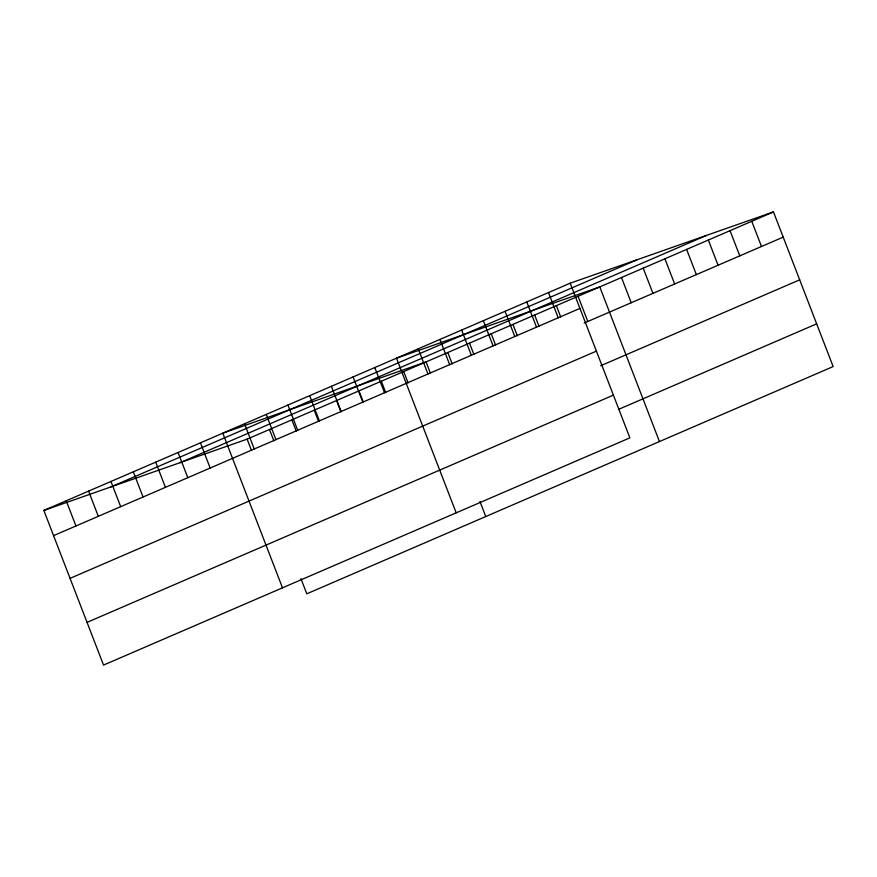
<?xml version="1.0" encoding="UTF-8"?>
<svg xmlns="http://www.w3.org/2000/svg" width="877" height="877" viewBox="0 0 877 877"><rect width="100%" height="100%" fill="white"/><g stroke="black" fill="none" stroke-linecap="round" stroke-linejoin="round"><path stroke-width="1.32" d="M570.203 283.194L629.872 437.853L103.53 665.084L43.85 510.436L570.203 283.194L773.47 211.916L833.15 366.564L306.797 593.806L300.975 578.721M110.93 486.91L637.283 259.669M180.048 462.672L706.391 235.442M43.85 510.436L247.128 439.147L773.47 211.916M53.574 535.639L579.927 308.397M584.17 323.043L783.205 237.119M70.061 578.36L596.415 351.118M600.657 365.753L799.681 279.829M87.042 622.374L613.396 395.132M618.844 409.252L816.662 323.843M751.764 221.289L761.488 246.492M730.048 230.662L739.771 255.865M708.342 240.035L718.066 265.238M686.625 249.408L696.349 274.611M664.919 258.781L674.643 283.984M643.203 268.154L652.927 293.356M621.486 277.527L631.221 302.729M659.449 441.548L599.78 286.9L396.503 358.189L456.183 512.837M578.064 296.273L587.787 321.475M556.358 305.645L560.732 316.992M548.487 292.567L558.21 317.77M534.641 315.018L539.015 326.365M526.781 301.951L536.505 327.154M512.935 324.391L517.309 335.738M505.064 311.324L514.788 336.527M491.219 333.764L495.593 345.11M483.359 320.697L493.082 345.9M469.502 343.148L473.887 354.483M461.642 330.07L471.366 355.273M447.796 352.521L452.17 363.856M439.925 339.443L449.66 364.646M430.464 373.229L426.079 361.894L222.813 433.172L282.482 587.831M479.938 501.469L485.759 516.542M418.219 348.816L427.943 374.019M403.716 371.552L408.09 382.887M381.342 381.21L385.716 392.545M374.797 367.562L384.521 392.764M358.978 390.868L363.352 402.203M353.08 376.935L362.804 402.137M331.374 386.308L341.098 411.51M336.604 400.526L340.978 411.861M309.658 395.68L319.381 420.883M314.229 410.184L318.614 421.519M287.941 405.053L297.676 430.256M291.866 419.831L296.24 431.177M266.235 414.426L275.959 439.629M269.491 429.489L273.865 440.835M244.519 423.799L254.242 449.002M247.128 439.147L251.502 450.493M200.438 442.83L210.162 468.033M178.075 452.488L187.799 477.691M155.7 462.146L165.424 487.349M133.326 471.804L143.05 497.007M110.962 481.462L120.686 506.665M88.588 491.12L98.312 516.323M66.224 500.778L75.948 525.981"/></g></svg>
